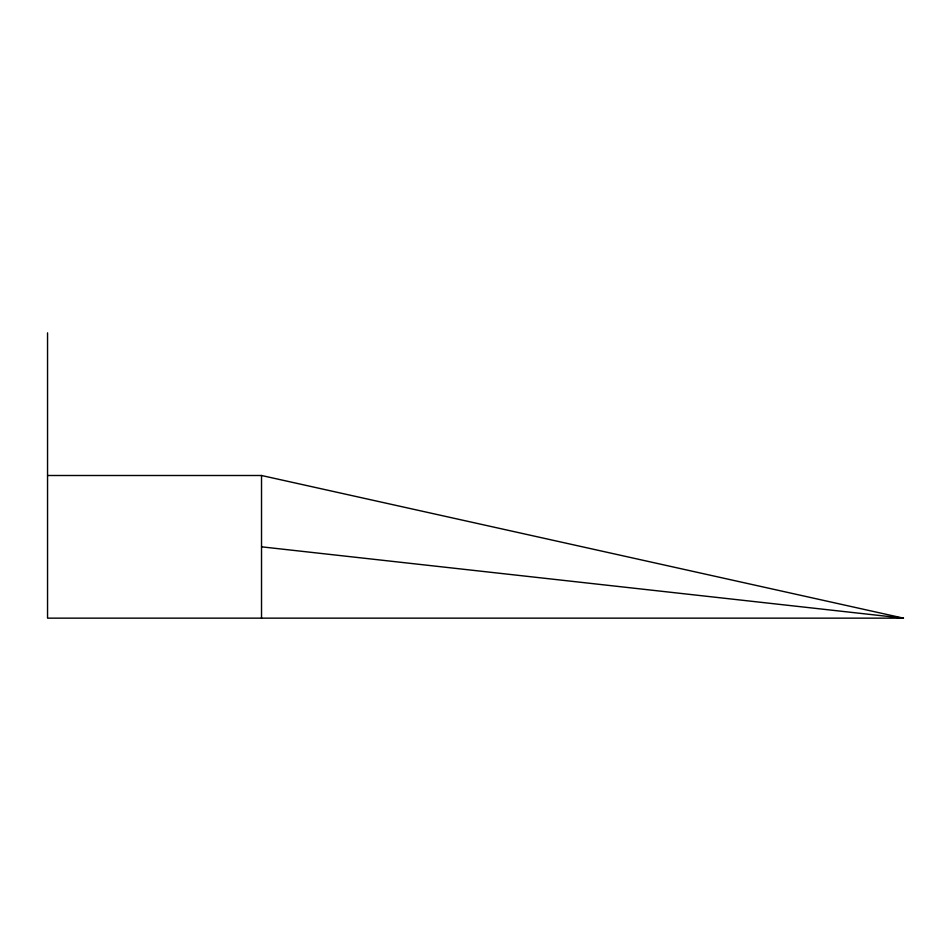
<?xml version="1.0" encoding="UTF-8"?>
<svg xmlns="http://www.w3.org/2000/svg" width="951" height="951" viewBox="0 0 951 951"><rect width="100%" height="100%" fill="white"/><g stroke="black" fill="none" stroke-linecap="round" stroke-linejoin="round"><path stroke-width="1.43" d="M47.55 475.5L261.525 475.5L903.45 618.15L47.55 618.15L47.55 332.85M261.525 546.825L903.45 618.15M261.525 475.5L261.525 618.15"/></g></svg>
